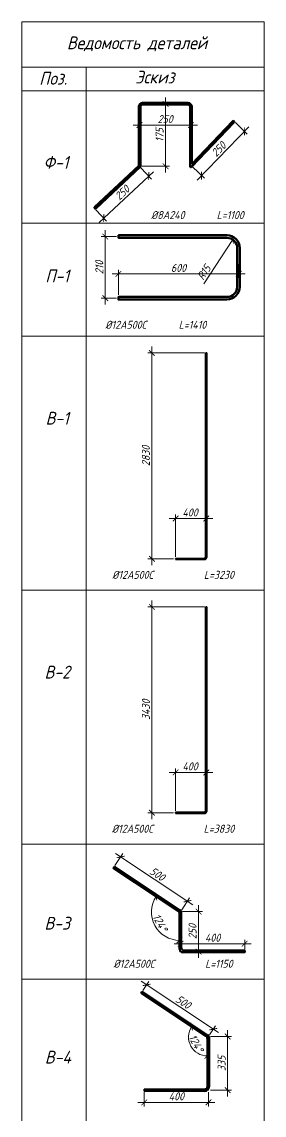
# Model space of a CAD drawing. Header units: millimetres. Extents: x 504091 to 2165846, y 135022 to 442887.
# Drawn here: x 1349165 to 1349921, y 212738 to 216152 of the extents above; entities that cross this region are included whole.
import ezdxf

# ---------------------------------------------------------------- set-up
doc = ezdxf.new("R2010")
doc.units = ezdxf.units.MM
doc.layers.get('Defpoints').update_dxf_attribs({"color": 255})
for name, color, linetype, lineweight in [('!_КР_Размеры', 7, 'Continuous', 9), ('КР_Арматура 12', 174, 'Continuous', 40), ('КР_арматура 16', 224, 'Continuous', 50), ('КР_арматура 8', 232, 'Continuous', 50), ('Размеры (линейные)', 154, 'Continuous', 9)]:
    doc.layers.add(name, color=color, linetype=linetype, lineweight=lineweight)
doc.layers.add('!Defpoints', color=255, linetype='Continuous', lineweight=5, plot=False)
doc.styles.add('GOST 2.304_new', font='isocpeur.ttf', dxfattribs={"width": 0.9, "oblique": 15})
doc.dimstyles.new('SPDS 1_10', dxfattribs={"dimscale": 10, "dimtxt": 2.5, "dimasz": 1.77, "dimexe": 1.25, "dimexo": 0.625, "dimtad": 1, "dimdec": 0, "dimrnd": 0.001, "dimtxsty": 'GOST 2.304_new', "dimblk": 'ARCHTICK', "dimcen": 2.5, "dimdle": 2, "dimclrt": 256, "dimadec": 0, "dimazin": 2, "dimtfac": 0.75, "dimtdec": 0, "dimtmove": 1, "dimatfit": 3, "dimfxl": 0, "dimtolj": 1, "dimlwd": 9, "dimlwe": 9, "dimarcsym": 0})

# ---------------------------------------------------------------- blocks, each defined once
blk = doc.blocks.new('_ArchTick')
at = {"color": 0, "linetype": 'ByBlock', "const_width": 0.15}
blk.add_lwpolyline([(-0.5, -0.5), (0.5, 0.5)], dxfattribs=at)
blk = doc.blocks.new('*D3272')
at = {"layer": 'Defpoints', "color": 0, "lineweight": 20, "ltscale": 100, "transparency": 16777216}
for p in [(1349601.4, 215896.3), (1349613.5, 215896.3), (1349532.4, 215701.4)]:
    blk.add_point(p, dxfattribs=at)
at = {"layer": 'Размеры (линейные)', "color": 0, "lineweight": 9, "ltscale": 100, "transparency": 16777216}
for p, q in [((1349607.6, 215896.3), (1349626, 215896.3)), ((1349613.5, 215681.4), (1349613.5, 215916.3)), ((1349538.7, 215701.4), (1349626, 215701.4))]:
    blk.add_line(p, q, dxfattribs=at)
at = {"layer": 'Размеры (линейные)', "color": 0, "lineweight": 9, "ltscale": 100, "transparency": 16777216, "xscale": 17.7, "yscale": 17.7, "zscale": 17.7}
for p, rotation in [((1349613.5, 215896.3), 90), ((1349613.5, 215701.4), 270)]:
    blk.add_blockref('_ArchTick', p, dxfattribs=dict(at, rotation=rotation))
at = {"layer": 'Размеры (линейные)', "ltscale": 100, "transparency": 16777216, "insert": (1349594.7, 215798.9), "char_height": 25, "attachment_point": 5, "rotation": 90, "style": 'GOST 2.304_new'}
blk.add_mtext('\\A1;175', dxfattribs=at)
blk = doc.blocks.new('*D3273')
at = {"layer": 'Defpoints', "color": 0, "lineweight": 20, "ltscale": 100, "transparency": 16777216}
for p in [(1349827, 215842), (1349859.6, 215810.5), (1349693.1, 215704)]:
    blk.add_point(p, dxfattribs=at)
at = {"layer": 'Размеры (линейные)', "color": 0, "lineweight": 9, "ltscale": 100, "transparency": 16777216}
for p, q in [((1349831.5, 215837.7), (1349868.6, 215801.8)), ((1349711.8, 215658), (1349873.5, 215824.8)), ((1349697.6, 215699.6), (1349734.7, 215663.7))]:
    blk.add_line(p, q, dxfattribs=at)
at = {"layer": 'Размеры (линейные)', "color": 0, "lineweight": 9, "ltscale": 100, "transparency": 16777216, "xscale": 17.7, "yscale": 17.7, "zscale": 17.7}
for p, rotation in [((1349859.6, 215810.5), 45.8853463330187), ((1349725.7, 215672.4), 225.8853463330187)]:
    blk.add_blockref('_ArchTick', p, dxfattribs=dict(at, rotation=rotation))
at = {"layer": 'Размеры (линейные)', "ltscale": 100, "transparency": 16777216, "insert": (1349779.2, 215754.5), "char_height": 25, "attachment_point": 5, "rotation": 45.8853, "style": 'GOST 2.304_new'}
blk.add_mtext('\\A1;250', dxfattribs=at)
blk = doc.blocks.new('*D3274')
at = {"layer": 'Defpoints', "color": 0, "lineweight": 20, "ltscale": 100, "transparency": 16777216}
for p in [(1349532.4, 215701.4), (1349561.2, 215670.6), (1349392, 215570.1)]:
    blk.add_point(p, dxfattribs=at)
at = {"layer": 'Размеры (линейные)', "color": 0, "lineweight": 9, "ltscale": 100, "transparency": 16777216}
for p, q in [((1349536.7, 215696.8), (1349569.7, 215661.5)), ((1349406.1, 215525.7), (1349575.8, 215684.2)), ((1349396.3, 215565.6), (1349429.3, 215530.2))]:
    blk.add_line(p, q, dxfattribs=at)
at = {"layer": 'Размеры (линейные)', "color": 0, "lineweight": 9, "ltscale": 100, "transparency": 16777216, "xscale": 17.7, "yscale": 17.7, "zscale": 17.7}
for p, rotation in [((1349561.2, 215670.6), 43.06238409189598), ((1349420.8, 215539.3), 223.062384091896)]:
    blk.add_blockref('_ArchTick', p, dxfattribs=dict(at, rotation=rotation))
at = {"layer": 'Размеры (линейные)', "ltscale": 100, "transparency": 16777216, "insert": (1349478.2, 215618.7), "char_height": 25, "attachment_point": 5, "rotation": 43.0624, "style": 'GOST 2.304_new'}
blk.add_mtext('\\A1;250', dxfattribs=at)
blk = doc.blocks.new('*D3275')
at = {"layer": 'Defpoints', "color": 0, "lineweight": 20, "ltscale": 100, "transparency": 16777216}
for p in [(1349841.5, 215401.8), (1349841.5, 215365.1), (1349466.4, 215293.2)]:
    blk.add_point(p, dxfattribs=at)
at = {"layer": 'Размеры (линейные)', "color": 0, "lineweight": 9, "ltscale": 100, "transparency": 16777216}
for p, q in [((1349841.5, 215395.5), (1349841.5, 215352.6)), ((1349446.4, 215365.1), (1349861.5, 215365.1)), ((1349466.4, 215299.5), (1349466.4, 215377.6))]:
    blk.add_line(p, q, dxfattribs=at)
at = {"layer": 'Размеры (линейные)', "color": 0, "lineweight": 9, "ltscale": 100, "transparency": 16777216, "xscale": 17.7, "yscale": 17.7, "zscale": 17.7, "rotation": 180}
blk.add_blockref('_ArchTick', (1349466.4, 215365.1), dxfattribs=at)
at = {"layer": 'Размеры (линейные)', "color": 0, "lineweight": 9, "ltscale": 100, "transparency": 16777216, "xscale": 17.7, "yscale": 17.7, "zscale": 17.7}
blk.add_blockref('_ArchTick', (1349841.5, 215365.1), dxfattribs=at)
at = {"layer": 'Размеры (линейные)', "ltscale": 100, "transparency": 16777216, "insert": (1349654, 215383.9), "char_height": 25, "attachment_point": 5, "style": 'GOST 2.304_new'}
blk.add_mtext('\\A1;600', dxfattribs=at)
blk = doc.blocks.new('*D3276')
at = {"layer": 'Defpoints', "color": 0, "lineweight": 20, "ltscale": 100, "transparency": 16777216}
for p in [(1349466.9, 215481.7), (1349425.5, 215289.2), (1349466.4, 215289.2)]:
    blk.add_point(p, dxfattribs=at)
at = {"layer": 'Размеры (линейные)', "color": 0, "lineweight": 9, "ltscale": 100, "transparency": 16777216}
for p, q in [((1349425.5, 215501.7), (1349425.5, 215269.2)), ((1349460.7, 215481.7), (1349413, 215481.7)), ((1349460.2, 215289.2), (1349413, 215289.2))]:
    blk.add_line(p, q, dxfattribs=at)
at = {"layer": 'Размеры (линейные)', "color": 0, "lineweight": 9, "ltscale": 100, "transparency": 16777216, "xscale": 17.7, "yscale": 17.7, "zscale": 17.7}
for p, rotation in [((1349425.5, 215481.7), 90), ((1349425.5, 215289.2), 270)]:
    blk.add_blockref('_ArchTick', p, dxfattribs=dict(at, rotation=rotation))
at = {"layer": 'Размеры (линейные)', "ltscale": 100, "transparency": 16777216, "insert": (1349406.7, 215385.4), "char_height": 25, "attachment_point": 5, "rotation": 90, "style": 'GOST 2.304_new'}
blk.add_mtext('\\A1;210', dxfattribs=at)
blk = doc.blocks.new('*D3277')
at = {"layer": 'Defpoints', "color": 0, "lineweight": 20, "ltscale": 100, "transparency": 16777216}
for p in [(1349692.8, 215830.1), (1349532.2, 215815.4), (1349692.8, 215815.4)]:
    blk.add_point(p, dxfattribs=at)
at = {"layer": 'Размеры (линейные)', "color": 0, "lineweight": 9, "ltscale": 100, "transparency": 16777216}
for p, q in [((1349512.2, 215830.1), (1349712.8, 215830.1)), ((1349532.2, 215821.7), (1349532.2, 215842.6)), ((1349692.8, 215821.7), (1349692.8, 215842.6))]:
    blk.add_line(p, q, dxfattribs=at)
at = {"layer": 'Размеры (линейные)', "color": 0, "lineweight": 9, "ltscale": 100, "transparency": 16777216, "xscale": 17.7, "yscale": 17.7, "zscale": 17.7, "rotation": 180}
blk.add_blockref('_ArchTick', (1349532.2, 215830.1), dxfattribs=at)
at = {"layer": 'Размеры (линейные)', "color": 0, "lineweight": 9, "ltscale": 100, "transparency": 16777216, "xscale": 17.7, "yscale": 17.7, "zscale": 17.7}
blk.add_blockref('_ArchTick', (1349692.8, 215830.1), dxfattribs=at)
at = {"layer": 'Размеры (линейные)', "ltscale": 100, "transparency": 16777216, "insert": (1349612.5, 215848.8), "char_height": 25, "attachment_point": 5, "style": 'GOST 2.304_new'}
blk.add_mtext('\\A1;250', dxfattribs=at)
blk = doc.blocks.new('*D3278')
at = {"layer": 'Defpoints', "color": 0, "lineweight": 20, "ltscale": 100, "transparency": 16777216}
for p in [(1349823, 215472.4, 0), (1349805.4, 215445.7, 0)]:
    blk.add_point(p, dxfattribs=at)
at = {"layer": 'Размеры (линейные)', "color": 0, "lineweight": 9, "ltscale": 100, "transparency": 16777216}
blk.add_line((1349732.7, 215334.5), (1349823, 215472.4), dxfattribs=at)
at = {"layer": 'Размеры (линейные)', "color": 0, "lineweight": 9, "ltscale": 100, "transparency": 16777216, "xscale": 17.7, "yscale": 17.7, "zscale": 17.7, "rotation": 56.80116569880509}
blk.add_blockref('_ArchTick', (1349823, 215472.4), dxfattribs=at)
at = {"layer": 'Размеры (линейные)', "ltscale": 100, "transparency": 16777216, "insert": (1349733.4, 215369.7), "char_height": 25, "attachment_point": 5, "rotation": 56.8012, "style": 'GOST 2.304_new'}
blk.add_mtext('\\A1;R15', dxfattribs=at)
blk = doc.blocks.new('*D3270')
at = {"layer": 'Defpoints', "color": 0, "lineweight": 20, "ltscale": 100, "transparency": 16777216}
for p in [(1349740.9, 214601.3), (1349644.9, 214475.3), (1349740.9, 214485.7)]:
    blk.add_point(p, dxfattribs=at)
at = {"layer": 'Размеры (линейные)', "color": 0, "lineweight": 9, "ltscale": 100, "transparency": 16777216}
for p, q in [((1349624.9, 214601.3), (1349760.9, 214601.3)), ((1349644.9, 214481.5), (1349644.9, 214613.8)), ((1349740.9, 214492), (1349740.9, 214613.8))]:
    blk.add_line(p, q, dxfattribs=at)
at = {"layer": 'Размеры (линейные)', "color": 0, "lineweight": 9, "ltscale": 100, "transparency": 16777216, "xscale": 17.7, "yscale": 17.7, "zscale": 17.7, "rotation": 180}
blk.add_blockref('_ArchTick', (1349644.9, 214601.3), dxfattribs=at)
at = {"layer": 'Размеры (линейные)', "color": 0, "lineweight": 9, "ltscale": 100, "transparency": 16777216, "xscale": 17.7, "yscale": 17.7, "zscale": 17.7}
blk.add_blockref('_ArchTick', (1349740.9, 214601.3), dxfattribs=at)
at = {"layer": 'Размеры (линейные)', "ltscale": 100, "transparency": 16777216, "insert": (1349690.1, 214620.1), "char_height": 25, "attachment_point": 5, "style": 'GOST 2.304_new'}
blk.add_mtext('\\A1;400', dxfattribs=at)
blk = doc.blocks.new('*D3271')
at = {"layer": 'Defpoints', "color": 0, "lineweight": 20, "ltscale": 100, "transparency": 16777216}
for p in [(1349570.9, 215118.2), (1349741.1, 215118.2), (1349644.9, 214475.3)]:
    blk.add_point(p, dxfattribs=at)
at = {"layer": 'Размеры (линейные)', "color": 0, "lineweight": 9, "ltscale": 100, "transparency": 16777216}
for p, q in [((1349734.9, 215118.2), (1349558.4, 215118.2)), ((1349570.9, 214455.3), (1349570.9, 215138.2)), ((1349638.6, 214475.3), (1349558.4, 214475.3))]:
    blk.add_line(p, q, dxfattribs=at)
at = {"layer": 'Размеры (линейные)', "color": 0, "lineweight": 9, "ltscale": 100, "transparency": 16777216, "xscale": 17.7, "yscale": 17.7, "zscale": 17.7}
for p, rotation in [((1349570.9, 215118.2), 90), ((1349570.9, 214475.3), 270)]:
    blk.add_blockref('_ArchTick', p, dxfattribs=dict(at, rotation=rotation))
at = {"layer": 'Размеры (линейные)', "ltscale": 100, "transparency": 16777216, "insert": (1349552.1, 214796.7), "char_height": 25, "attachment_point": 5, "rotation": 90, "style": 'GOST 2.304_new'}
blk.add_mtext('\\A1;2830', dxfattribs=at)
blk = doc.blocks.new('*D3298')
at = {"layer": 'Defpoints', "color": 0, "lineweight": 20, "ltscale": 100, "transparency": 16777216}
for p in [(1349740.9, 213808.3), (1349644.9, 213682.3), (1349740.9, 213692.7)]:
    blk.add_point(p, dxfattribs=at)
at = {"layer": 'Размеры (линейные)', "color": 0, "lineweight": 9, "ltscale": 100, "transparency": 16777216}
for p, q in [((1349644.9, 213688.5), (1349644.9, 213820.8)), ((1349740.9, 213699), (1349740.9, 213820.8)), ((1349624.9, 213808.3), (1349760.9, 213808.3))]:
    blk.add_line(p, q, dxfattribs=at)
at = {"layer": 'Размеры (линейные)', "color": 0, "lineweight": 9, "ltscale": 100, "transparency": 16777216, "xscale": 17.7, "yscale": 17.7, "zscale": 17.7, "rotation": 180}
blk.add_blockref('_ArchTick', (1349644.9, 213808.3), dxfattribs=at)
at = {"layer": 'Размеры (линейные)', "color": 0, "lineweight": 9, "ltscale": 100, "transparency": 16777216, "xscale": 17.7, "yscale": 17.7, "zscale": 17.7}
blk.add_blockref('_ArchTick', (1349740.9, 213808.3), dxfattribs=at)
at = {"layer": 'Размеры (линейные)', "ltscale": 100, "transparency": 16777216, "insert": (1349690.1, 213827.1), "char_height": 25, "attachment_point": 5, "style": 'GOST 2.304_new'}
blk.add_mtext('\\A1;400', dxfattribs=at)
blk = doc.blocks.new('*D3299')
at = {"layer": 'Defpoints', "color": 0, "lineweight": 20, "ltscale": 100, "transparency": 16777216}
for p in [(1349570.9, 214325.2), (1349741.1, 214325.2), (1349644.9, 213682.3)]:
    blk.add_point(p, dxfattribs=at)
at = {"layer": 'Размеры (линейные)', "color": 0, "lineweight": 9, "ltscale": 100, "transparency": 16777216}
for p, q in [((1349734.9, 214325.2), (1349558.4, 214325.2)), ((1349570.9, 213662.3), (1349570.9, 214345.2)), ((1349638.6, 213682.3), (1349558.4, 213682.3))]:
    blk.add_line(p, q, dxfattribs=at)
at = {"layer": 'Размеры (линейные)', "color": 0, "lineweight": 9, "ltscale": 100, "transparency": 16777216, "xscale": 17.7, "yscale": 17.7, "zscale": 17.7}
for p, rotation in [((1349570.9, 214325.2), 90), ((1349570.9, 213682.3), 270)]:
    blk.add_blockref('_ArchTick', p, dxfattribs=dict(at, rotation=rotation))
at = {"layer": 'Размеры (линейные)', "ltscale": 100, "transparency": 16777216, "insert": (1349552.1, 214003.8), "char_height": 25, "attachment_point": 5, "rotation": 90, "style": 'GOST 2.304_new'}
blk.add_mtext('\\A1;3430', dxfattribs=at)
blk = doc.blocks.new('*D3774')
at = {"layer": 'Defpoints', "color": 0, "lineweight": 20, "ltscale": 100, "transparency": 16777216}
for p in [(1349660.4, 213273.3), (1349660.4, 213248.7), (1349860.4, 213248.7)]:
    blk.add_point(p, dxfattribs=at)
at = {"layer": 'Размеры (линейные)', "color": 0, "lineweight": 9, "ltscale": 100, "transparency": 16777216}
for p, q in [((1349880.4, 213273.3), (1349640.4, 213273.3)), ((1349660.4, 213255), (1349660.4, 213285.8)), ((1349860.4, 213255), (1349860.4, 213285.8))]:
    blk.add_line(p, q, dxfattribs=at)
at = {"layer": 'Размеры (линейные)', "color": 0, "lineweight": 9, "ltscale": 100, "transparency": 16777216, "xscale": 17.7, "yscale": 17.7, "zscale": 17.7, "rotation": 180}
blk.add_blockref('_ArchTick', (1349660.4, 213273.3), dxfattribs=at)
at = {"layer": 'Размеры (линейные)', "color": 0, "lineweight": 9, "ltscale": 100, "transparency": 16777216, "xscale": 17.7, "yscale": 17.7, "zscale": 17.7}
blk.add_blockref('_ArchTick', (1349860.4, 213273.3), dxfattribs=at)
at = {"layer": 'Размеры (линейные)', "ltscale": 100, "transparency": 16777216, "insert": (1349760.4, 213292), "char_height": 25, "attachment_point": 5, "style": 'GOST 2.304_new'}
blk.add_mtext('\\A1;400', dxfattribs=at)
blk = doc.blocks.new('*D3775')
at = {"layer": 'Defpoints', "color": 0, "lineweight": 20, "ltscale": 100, "transparency": 16777216}
for p in [(1349660.4, 213373.7), (1349716.5, 213373.7), (1349660.4, 213248.7)]:
    blk.add_point(p, dxfattribs=at)
at = {"layer": 'Размеры (линейные)', "color": 0, "lineweight": 9, "ltscale": 100, "transparency": 16777216}
for p, q in [((1349666.6, 213373.7), (1349729, 213373.7)), ((1349716.5, 213228.7), (1349716.5, 213393.7)), ((1349666.6, 213248.7), (1349729, 213248.7))]:
    blk.add_line(p, q, dxfattribs=at)
at = {"layer": 'Размеры (линейные)', "color": 0, "lineweight": 9, "ltscale": 100, "transparency": 16777216, "xscale": 17.7, "yscale": 17.7, "zscale": 17.7}
for p, rotation in [((1349716.5, 213373.7), 90), ((1349716.5, 213248.7), 270)]:
    blk.add_blockref('_ArchTick', p, dxfattribs=dict(at, rotation=rotation))
at = {"layer": 'Размеры (линейные)', "ltscale": 100, "transparency": 16777216, "insert": (1349697.7, 213311.2), "char_height": 25, "attachment_point": 5, "rotation": 90, "style": 'GOST 2.304_new'}
blk.add_mtext('\\A1;250', dxfattribs=at)
blk = doc.blocks.new('*D3776')
at = {"layer": 'Defpoints', "color": 0, "lineweight": 20, "ltscale": 100, "transparency": 16777216}
for p in [(1349452.1, 213511.9), (1349681.8, 213406), (1349660.4, 213373.7)]:
    blk.add_point(p, dxfattribs=at)
at = {"layer": 'Размеры (линейные)', "color": 0, "lineweight": 9, "ltscale": 100, "transparency": 16777216}
for p, q in [((1349455.5, 213517.1), (1349480.4, 213554.6)), ((1349456.8, 213555.3), (1349698.5, 213394.9)), ((1349663.9, 213378.9), (1349688.7, 213416.4))]:
    blk.add_line(p, q, dxfattribs=at)
at = {"layer": 'Размеры (линейные)', "color": 0, "lineweight": 9, "ltscale": 100, "transparency": 16777216, "xscale": 17.7, "yscale": 17.7, "zscale": 17.7}
for p, rotation in [((1349473.5, 213544.2), 146.4423569982864), ((1349681.8, 213406), 326.4423569982864)]:
    blk.add_blockref('_ArchTick', p, dxfattribs=dict(at, rotation=rotation))
at = {"layer": 'Размеры (линейные)', "ltscale": 100, "transparency": 16777216, "insert": (1349588, 213490.7), "char_height": 25, "attachment_point": 5, "rotation": 326.4424, "style": 'GOST 2.304_new'}
blk.add_mtext('\\A1;500', dxfattribs=at)
blk = doc.blocks.new('*D3777')
at = {"layer": 'Defpoints', "color": 0, "lineweight": 20, "ltscale": 100, "transparency": 16777216}
for p in [(1349747.2, 212983.3), (1349747.2, 212815.9), (1349807.2, 212815.9)]:
    blk.add_point(p, dxfattribs=at)
at = {"layer": 'Размеры (линейные)', "color": 0, "lineweight": 9, "ltscale": 100, "transparency": 16777216}
for p, q in [((1349807.2, 213003.3), (1349807.2, 212795.9)), ((1349753.4, 212983.3), (1349819.7, 212983.3)), ((1349753.4, 212815.9), (1349819.7, 212815.9))]:
    blk.add_line(p, q, dxfattribs=at)
at = {"layer": 'Размеры (линейные)', "color": 0, "lineweight": 9, "ltscale": 100, "transparency": 16777216, "xscale": 17.7, "yscale": 17.7, "zscale": 17.7}
for p, rotation in [((1349807.2, 212983.3), 90), ((1349807.2, 212815.9), 270)]:
    blk.add_blockref('_ArchTick', p, dxfattribs=dict(at, rotation=rotation))
at = {"layer": 'Размеры (линейные)', "ltscale": 100, "transparency": 16777216, "insert": (1349788.4, 212899.6), "char_height": 25, "attachment_point": 5, "rotation": 90, "style": 'GOST 2.304_new'}
blk.add_mtext('\\A1;335', dxfattribs=at)
blk = doc.blocks.new('*D3778')
at = {"layer": 'Defpoints', "color": 0, "lineweight": 20, "ltscale": 100, "transparency": 16777216}
for p in [(1349547.2, 212815.9), (1349747.2, 212815.9), (1349747.2, 212777.8)]:
    blk.add_point(p, dxfattribs=at)
at = {"layer": 'Размеры (линейные)', "color": 0, "lineweight": 9, "ltscale": 100, "transparency": 16777216}
for p, q in [((1349547.2, 212809.7), (1349547.2, 212765.3)), ((1349747.2, 212809.7), (1349747.2, 212765.3)), ((1349527.2, 212777.8), (1349767.2, 212777.8))]:
    blk.add_line(p, q, dxfattribs=at)
at = {"layer": 'Размеры (линейные)', "color": 0, "lineweight": 9, "ltscale": 100, "transparency": 16777216, "xscale": 17.7, "yscale": 17.7, "zscale": 17.7, "rotation": 180}
blk.add_blockref('_ArchTick', (1349547.2, 212777.8), dxfattribs=at)
at = {"layer": 'Размеры (линейные)', "color": 0, "lineweight": 9, "ltscale": 100, "transparency": 16777216, "xscale": 17.7, "yscale": 17.7, "zscale": 17.7}
blk.add_blockref('_ArchTick', (1349747.2, 212777.8), dxfattribs=at)
at = {"layer": 'Размеры (линейные)', "ltscale": 100, "transparency": 16777216, "insert": (1349647.2, 212796.6), "char_height": 25, "attachment_point": 5, "style": 'GOST 2.304_new'}
blk.add_mtext('\\A1;400', dxfattribs=at)
blk = doc.blocks.new('*D3779')
at = {"layer": 'Defpoints', "color": 0, "lineweight": 20, "ltscale": 100, "transparency": 16777216}
for p in [(1349538.8, 213121.5), (1349762.5, 213006.5), (1349747.2, 212983.3)]:
    blk.add_point(p, dxfattribs=at)
at = {"layer": 'Размеры (линейные)', "color": 0, "lineweight": 9, "ltscale": 100, "transparency": 16777216}
for p, q in [((1349537.5, 213155.8), (1349779.2, 212995.5)), ((1349542.3, 213126.7), (1349561.1, 213155.1)), ((1349750.6, 212988.5), (1349769.4, 213016.9))]:
    blk.add_line(p, q, dxfattribs=at)
at = {"layer": 'Размеры (линейные)', "color": 0, "lineweight": 9, "ltscale": 100, "transparency": 16777216, "xscale": 17.7, "yscale": 17.7, "zscale": 17.7}
for p, rotation in [((1349554.2, 213144.7), 146.4423569982864), ((1349762.5, 213006.5), 326.4423569982864)]:
    blk.add_blockref('_ArchTick', p, dxfattribs=dict(at, rotation=rotation))
at = {"layer": 'Размеры (линейные)', "ltscale": 100, "transparency": 16777216, "insert": (1349668.7, 213091.2), "char_height": 25, "attachment_point": 5, "rotation": 326.4424, "style": 'GOST 2.304_new'}
blk.add_mtext('\\A1;500', dxfattribs=at)
blk = doc.blocks.new('*D3780')
at = {"layer": 'Defpoints', "color": 0, "lineweight": 20, "ltscale": 100, "transparency": 16777216}
for p in [(1349450.4, 213509.4), (1349652.9, 213375.1), (1349569.9, 213360.4), (1349657.4, 213366.8), (1349657.4, 213255.7)]:
    blk.add_point(p, dxfattribs=at)
at = {"layer": 'Размеры (линейные)', "color": 0, "lineweight": 9, "ltscale": 100, "transparency": 16777216}
blk.add_arc((1349657.4, 213372.1), 88.3, 146.4424, 270, dxfattribs=at)
at = {"layer": 'Размеры (линейные)', "color": 0, "lineweight": 9, "ltscale": 100, "transparency": 16777216, "xscale": 17.7, "yscale": 17.7, "zscale": 17.7}
for p, rotation in [((1349583.8, 213420.9), 56.4423569981207), ((1349657.4, 213283.9), 359.9999999999398)]:
    blk.add_blockref('_ArchTick', p, dxfattribs=dict(at, rotation=rotation))
at = {"layer": 'Размеры (линейные)', "ltscale": 100, "transparency": 16777216, "insert": (1349596.2, 213339.3), "char_height": 25, "attachment_point": 5, "rotation": 298.2212, "style": 'GOST 2.304_new'}
blk.add_mtext('\\A1;124°', dxfattribs=at)
blk = doc.blocks.new('*D4393')
at = {"layer": 'Defpoints', "color": 0, "lineweight": 20, "ltscale": 100, "transparency": 16777216}
for p in [(1349537.2, 213119, 0), (1349685.6, 212973.9), (1349739.7, 212984.7, 0), (1349744.2, 212976.4, 0), (1349744.2, 212828.1, 0)]:
    blk.add_point(p, dxfattribs=at)
at = {"layer": 'Размеры (линейные)', "color": 0, "lineweight": 9, "ltscale": 100, "transparency": 16777216}
blk.add_arc((1349744.2, 212981.7), 59.1, 146.4424, 270, dxfattribs=at)
at = {"layer": 'Размеры (линейные)', "color": 0, "lineweight": 9, "ltscale": 100, "transparency": 16777216, "xscale": 17.7, "yscale": 17.7, "zscale": 17.7}
for p, rotation in [((1349694.9, 213014.4), 56.4423569981134), ((1349744.2, 212922.7), 359.9999999999354)]:
    blk.add_blockref('_ArchTick', p, dxfattribs=dict(at, rotation=rotation))
at = {"layer": 'Размеры (линейные)', "ltscale": 100, "transparency": 16777216, "insert": (1349708.6, 212962.7), "char_height": 25, "attachment_point": 5, "rotation": 298.2212, "style": 'GOST 2.304_new'}
blk.add_mtext('\\A1;124°', dxfattribs=at)

msp = doc.modelspace()

# ---------------------------------------------------------------- linework, layer by layer
at = {"layer": '!Defpoints', "lineweight": 15, "ltscale": 100}
for p, q in [((1349740.873, 214476.2198), (1349741.113, 215118.2118)), ((1349740.873, 213683.2542, -0.0212), (1349741.113, 214325.2463, -0.0212)), ((1349452.0668, 213511.9326), (1349660.3993, 213373.7387)), ((1349660.3993, 213248.7123), (1349660.3993, 213373.7387)), ((1349860.3993, 213248.7123), (1349660.3993, 213248.7123)), ((1349747.1548, 212983.3335, -0.0266), (1349538.8223, 213121.5275, -0.0266))]:
    msp.add_line(p, q, dxfattribs=at)
at = {"layer": '!Defpoints', "lineweight": 15, "ltscale": 100, "elevation": -0.0266}
for points in [[(1349747.1548, 212983.3335), (1349747.1548, 212815.9074), (1349547.1548, 212815.9074)], [(1349743.8805, 212815.9074), (1349547.1548, 212815.9074)]]:
    msp.add_lwpolyline(points, dxfattribs=at)
at = {"color": 244, "lineweight": 18}
for p, q in [((1349165.1676, 216152.3267, -0.0032), (1349165.1676, 209440.4872, 0.0288)), ((1349921.0775, 209440.4872, 0.0294), (1349921.0775, 216152.3267, -0.0033)), ((1349165.1676, 215937.1479, -0.0032), (1349921.0775, 215937.1479, -0.0032)), ((1349165.1676, 215937.1479, -0.0032), (1349921.0775, 215937.1479, -0.0032)), ((1349165.1676, 215523.3465, 0.0023), (1349921.0775, 215523.3465, 0.0023)), ((1349165.1676, 215170.4651, 0.0055), (1349921.0775, 215170.4651, 0.0055)), ((1349165.1676, 214377.4996, -0.0156), (1349921.0775, 214377.4996, -0.0156)), ((1349165.1676, 213584.5341, -0.0368), (1349921.0775, 213584.5341, -0.0368)), ((1349165.1676, 213162.9032, -0.0368), (1349921.0775, 213162.9032, -0.0368))]:
    msp.add_line(p, q, dxfattribs=at)
at = {"color": 244, "lineweight": 13}
msp.add_line((1349165.1676, 216152.3267, -0.0032), (1349921.0775, 216152.3267, -0.0032), dxfattribs=at)
at = {"color": 244, "lineweight": 13, "elevation": -0.0032}
for points in [[(1349165.1676, 216011.1479), (1349921.0775, 216011.1479)], [(1349366.1379, 216011.1479), (1349366.1379, 215923.6722)], [(1349366.1379, 215985.961), (1349366.1379, 209440.4872)], [(1349165.1676, 215937.1479), (1349921.0775, 215937.1479)]]:
    msp.add_lwpolyline(points, dxfattribs=at)
at = {"layer": 'КР_Арматура 12', "ltscale": 12}
for p, q in [((1349739.673, 215118.2118), (1349742.553, 215118.2118)), ((1349644.873, 214476.7041), (1349735.1131, 214476.7041)), ((1349644.873, 214473.8241), (1349735.1944, 214473.8657)), ((1349735.0994, 214473.8656), (1349735.2894, 214473.8659)), ((1349739.673, 214325.2463, -0.0212), (1349742.553, 214325.2463, -0.0212)), ((1349644.873, 213683.7385, -0.0212), (1349735.1131, 213683.7385, -0.0212)), ((1349644.873, 213680.8585, -0.0212), (1349735.1944, 213680.9002, -0.0212)), ((1349735.0994, 213680.9001, -0.0212), (1349735.2894, 213680.9004, -0.0212)), ((1349450.4085, 213509.4326), (1349453.7251, 213514.4326)), ((1349652.9271, 213375.0953), (1349450.4085, 213509.4326)), ((1349657.3993, 213255.7123), (1349657.3993, 213366.762)), ((1349860.3993, 213245.7123), (1349667.3993, 213245.7123)), ((1349860.3993, 213251.7123), (1349860.3993, 213245.7123)), ((1349537.164, 213119.0275, -0.0266), (1349540.4806, 213124.0274, -0.0266)), ((1349739.6826, 212984.6901, -0.0266), (1349537.164, 213119.0275, -0.0266)), ((1349745.6826, 212987.9101, -0.0266), (1349540.4806, 213124.0274, -0.0266)), ((1349662.3496, 213043.1877, -0.0266), (1349540.4806, 213124.0274, -0.0266)), ((1349744.1548, 212828.1499, -0.0266), (1349744.1548, 212976.3568, -0.0266)), ((1349750.1548, 212828.1499, -0.0266), (1349750.1548, 212979.5768, -0.0266)), ((1349547.1548, 212818.9074, -0.0266), (1349547.1548, 212812.9074, -0.0266))]:
    msp.add_line(p, q, dxfattribs=at)
for points in [[(1349735.0994, 214473.8656, 0.418856686), (1349742.313, 214481.0241), (1349742.553, 215118.2118)], [(1349735.113, 214476.7041, 0.414213562), (1349739.433, 214481.0241), (1349739.673, 215118.2118)], [(1349860.3993, 213251.7123), (1349673.3993, 213251.7123, -0.414213562), (1349663.3993, 213261.7123), (1349663.3993, 213369.982, 0.251379125), (1349658.9271, 213378.3153), (1349453.7251, 213514.4326)]]:
    msp.add_lwpolyline(points, format="xyb", dxfattribs=at)
msp.add_lwpolyline([(1349644.873, 214476.7041), (1349644.873, 214473.8241)], dxfattribs=at)
for points, elevation in [([(1349735.0994, 213680.9001, 0.418856686), (1349742.313, 213688.0585), (1349742.553, 214325.2463)], -0.0212), ([(1349735.113, 213683.7385, 0.414213562), (1349739.433, 213688.0585), (1349739.673, 214325.2463)], -0.0212), ([(1349735.1548, 212812.9074, 0.40291951), (1349750.1548, 212828.1499), (1349750.1548, 212971.6927)], -0.0266), ([(1349735.1548, 212818.9074, 0.414213562), (1349744.1548, 212827.9074), (1349744.1548, 212968.456)], -0.0266)]:
    msp.add_lwpolyline(points, format="xyb", dxfattribs=dict(at, elevation=elevation))
for points, elevation in [([(1349644.873, 213683.7385), (1349644.873, 213680.8585)], -0.0212), ([(1349547.1548, 212818.9074), (1349735.155, 212818.9074)], -0.0266), ([(1349547.1548, 212818.9074), (1349735.155, 212818.9074)], -0.0266), ([(1349735.1548, 212812.9074), (1349547.1548, 212812.9074)], -0.0266), ([(1349735.1548, 212812.9074), (1349547.1548, 212812.9074)], -0.0266)]:
    msp.add_lwpolyline(points, dxfattribs=dict(at, elevation=elevation))
for centre, start, end in [((1349647.3993, 213366.762), 0, 56.442357), ((1349667.3993, 213255.7123), 180, 270), ((1349734.1548, 212976.3568, -0.0266), 0, 56.442357), ((1349740.1548, 212979.5768, -0.0266), 0, 56.442357)]:
    msp.add_arc(centre, 10, start, end, dxfattribs=at)
at = {"layer": 'КР_арматура 16', "elevation": -0.0038}
msp.add_lwpolyline([(1349804.7468, 215285.194, 0.415597767), (1349844.9418, 215325.195), (1349845.4417, 215445.5885, 0.414695627), (1349805.4424, 215485.655), (1349466.9463, 215485.6613), (1349466.9461, 215477.6613), (1349805.1345, 215477.655, -0.416995829), (1349837.4418, 215445.655), (1349836.9418, 215325.1951, -0.409119684), (1349805.4987, 215293.2005), (1349466.4412, 215293.2005), (1349466.4411, 215285.2003), (1349805.1278, 215285.194)], format="xyb", dxfattribs=at)
at = {"layer": 'КР_арматура 8', "ltscale": 100}
for p, q in [((1349683.5216, 215899.018, -0.0038), (1349541.4416, 215899.018, -0.0038)), ((1349683.5216, 215893.898, -0.0038), (1349541.4416, 215893.898, -0.0038))]:
    msp.add_line(p, q, dxfattribs=at)
at = {"layer": 'КР_арматура 8'}
for p, q in [((1349529.9216, 215887.498, -0.0038), (1349529.8845, 215702.4156, -0.0038)), ((1349535.0416, 215887.498, -0.0038), (1349535.0042, 215700.8686, -0.0038)), ((1349689.9216, 215887.498, -0.0038), (1349689.8842, 215701.3079, -0.0038)), ((1349695.0416, 215887.498, -0.0038), (1349695.0053, 215707.521, -0.0038)), ((1349694.2609, 215699.5042, -0.0038), (1349827.0489, 215838.4821, -0.0038)), ((1349695.0053, 215707.521, -0.0038), (1349823.4155, 215842.0894, -0.0038)), ((1349529.8845, 215702.4156, -0.0038), (1349391.9862, 215573.625, -0.0038)), ((1349534.2912, 215699.5255, -0.0038), (1349395.481, 215569.8832, -0.0038))]:
    msp.add_line(p, q, dxfattribs=at)
at = {"layer": 'КР_арматура 8', "ltscale": 100}
for centre, radius, start, end in [((1349541.4416, 215887.498, -0.0038), 11.52, 90, 180), ((1349683.5216, 215887.498, -0.0038), 11.52, 0, 90), ((1349541.4416, 215887.498, -0.0038), 6.4, 90, 180), ((1349683.5216, 215887.498, -0.0038), 6.4, 0, 90), ((1349692.4442, 215701.3079, -0.0038), 2.56, 179.9796382, 315.2085977)]:
    msp.add_arc(centre, radius, start, end, dxfattribs=at)
at = {"layer": 'КР_арматура 8'}
for centre, radius, start, end in [((1349825.189, 215840.2422, -0.0038), 2.5607, 316.5804055, 133.8320507), ((1349532.43, 215701.3743, -0.0038), 2.6234, 310.8972639, 348.8868543), ((1349393.8604, 215571.8725, -0.0038), 2.5659, 136.920932, 309.1671613)]:
    msp.add_arc(centre, radius, start, end, dxfattribs=at)

# ---------------------------------------------------------------- texts
at = {"layer": '!_КР_Размеры', "width": 1105.24052, "attachment_point": 5, "style": 'GOST 2.304_new'}
for s, insert, char_height in [('Ведомость деталей', (1349524.5068, 216083.7453, -0.0032), 40), ('Эскиз', (1349580.1205, 215980.0352, -0.0032), 40), ('Поз.', (1349262.774, 215976.1121, -0.0032), 40), ('Ф-1', (1349271.5087, 215713.2888, -0.0016), 40), ('%%C8А240       L=1100', (1349713.006, 215548.9302, -0.0038), 25), ('П-1', (1349275.5047, 215358.8376, 0.0007), 40), ('%%C12А500С       L=1410', (1349582.9752, 215206.2095, -0.0054), 25), ('В-1', (1349275.5047, 214914.4655, 0.0007), 40), ('%%C12А500С           L=3230', (1349636.937, 214425.2515, -0.0054), 25), ('В-2', (1349275.5047, 214121.5, -0.0204), 40), ('%%C12А500С           L=3830', (1349636.937, 213632.286, -0.0266), 25), ('В-3', (1349275.5047, 213337.1034, -0.0204), 40), ('%%C12А500С           L=1150', (1349636.937, 213210.6551, -0.0266), 25), ('В-4', (1349277.7382, 212918.9781, -0.0204), 40)]:
    msp.add_mtext(s, dxfattribs=dict(at, insert=insert, char_height=char_height))

# ---------------------------------------------------------------- dimensions: what is measured, and where the dimension line sits
at = {"layer": 'Размеры (линейные)', "ltscale": 100}
for base, p1, p2, text, picture, middle in [((1349613.4573, 215896.3183, -0.0038), (1349532.4115, 215701.3931, -0.0038), (1349601.3875, 215896.3183, -0.0038), '175', '*D3272', (1349594.7073, 215798.8557, -0.0038)), ((1349425.4588, 215289.2004, -0.0038), (1349466.9462, 215481.6613, -0.0038), (1349466.4411, 215289.2004, -0.0038), '210', '*D3276', (1349406.7088, 215385.4309, -0.0038)), ((1349570.8519, 215118.2118), (1349644.873, 214475.2641), (1349741.113, 215118.2118), '2830', '*D3271', (1349552.1019, 214796.7379)), ((1349570.8519, 214325.2463, -0.0212), (1349644.873, 213682.2985, -0.0212), (1349741.113, 214325.2463, -0.0212), '3430', '*D3299', (1349552.1019, 214003.7724, -0.0212)), ((1349716.4835, 213373.7387), (1349660.3993, 213248.7123), (1349660.3993, 213373.7387), '250', '*D3775', (1349697.7335, 213311.2255)), ((1349807.1962, 212815.9074, -0.0266), (1349747.1548, 212983.3335, -0.0266), (1349747.1548, 212815.9074, -0.0266), '335', '*D3777', (1349788.4462, 212899.6205, -0.0266))]:
    dim = msp.add_linear_dim(base=base, p1=p1, p2=p2, angle=90, text=text, dimstyle='SPDS 1_10', dxfattribs=at)
    dim.commit()
    dim.dimension.update_dxf_attribs({"geometry": picture, "text_midpoint": middle})
for base, p1, p2, text, picture, middle in [((1349692.7695, 215830.0801, -0.0038), (1349532.1678, 215815.4307, -0.0038), (1349692.7695, 215815.4307, -0.0038), '250', '*D3277', (1349612.4686, 215848.8301, -0.0038)), ((1349841.4843, 215365.1159, -0.0038), (1349466.4412, 215293.2005, -0.0038), (1349841.4843, 215401.7687, -0.0038), '600', '*D3275', (1349653.9628, 215383.8659, -0.0038)), ((1349660.3993, 213273.2688), (1349860.3993, 213248.7123), (1349660.3993, 213248.7123), '400', '*D3774', (1349760.3993, 213292.0188)), ((1349747.1548, 212777.8235, -0.0266), (1349547.1548, 212815.9074, -0.0266), (1349747.1548, 212815.9074, -0.0266), '400', '*D3778', (1349647.1548, 212796.5735, -0.0266))]:
    dim = msp.add_linear_dim(base=base, p1=p1, p2=p2, text=text, dimstyle='SPDS 1_10', dxfattribs=at)
    dim.commit()
    dim.dimension.update_dxf_attribs({"geometry": picture, "text_midpoint": middle})
for p1, p2, distance, text, picture, middle in [((1349693.1449, 215703.9801, -0.0038), (1349827.0076, 215842.045, -0.0038), -45.3802, '250', '*D3273', (1349779.1954, 215754.4753, -0.0038)), ((1349391.9852, 215570.1211, -0.0038), (1349532.43, 215701.3743, -0.0038), -42.1308, '250', '*D3274', (1349478.1719, 215618.6655, -0.0038)), ((1349452.0668, 213511.9326), (1349660.3993, 213373.7387), 38.7193, '500', '*D3776', (1349588.0007, 213490.7266)), ((1349538.8223, 213121.5275, -0.0266), (1349747.1548, 212983.3335, -0.0266), 27.8243, '500', '*D3779', (1349668.7337, 213091.2422, -0.0266))]:
    dim = msp.add_aligned_dim(p1=p1, p2=p2, distance=distance, text=text, dimstyle='SPDS 1_10', dxfattribs=at)
    dim.commit()
    dim.dimension.update_dxf_attribs({"geometry": picture, "text_midpoint": middle})
dim = msp.add_radius_dim(center=(1349805.4393, 215445.654, -0.0038), mpoint=(1349822.9621, 215472.4329, -0.0038), text='R15', dimstyle='SPDS 1_10', dxfattribs=at)
dim.commit()
dim.dimension.update_dxf_attribs({"geometry": '*D3278', "text_midpoint": (1349749.0441, 215359.4693, -0.0054), "dimtype": 164})
for base, p1, p2, picture, middle in [((1349740.8758, 214601.3126), (1349644.873, 214475.2641), (1349740.8758, 214485.7103), '*D3270', (1349690.1315, 214601.3126)), ((1349740.8758, 213808.3471, -0.0212), (1349644.873, 213682.2985, -0.0212), (1349740.8758, 213692.7448, -0.0212), '*D3298', (1349690.1315, 213808.3471, -0.0212))]:
    dim = msp.add_linear_dim(base=base, p1=p1, p2=p2, text='400', dimstyle='SPDS 1_10', dxfattribs=at)
    dim.commit()
    dim.dimension.update_dxf_attribs({"geometry": picture, "text_midpoint": middle, "dimtype": 160})
for base, line1, line2, picture, middle in [((1349569.9197, 213360.4126), ((1349657.3993, 213255.7123), (1349657.3993, 213366.762)), ((1349652.9271, 213375.0953), (1349450.4085, 213509.4326)), '*D3780', (1349596.1514, 213339.2587)), ((1349685.6204, 212973.884), ((1349744.1548, 212828.1499, -0.0266), (1349744.1548, 212976.3568, -0.0266)), ((1349739.6826, 212984.6901, -0.0266), (1349537.164, 213119.0275, -0.0266)), '*D4393', (1349708.6391, 212962.6633))]:
    dim = msp.add_angular_dim_2l(base=base, line1=line1, line2=line2, dimstyle='SPDS 1_10', dxfattribs=at)
    dim.commit()
    dim.dimension.update_dxf_attribs({"geometry": picture, "text_midpoint": middle})

doc.saveas('drawing.dxf')
